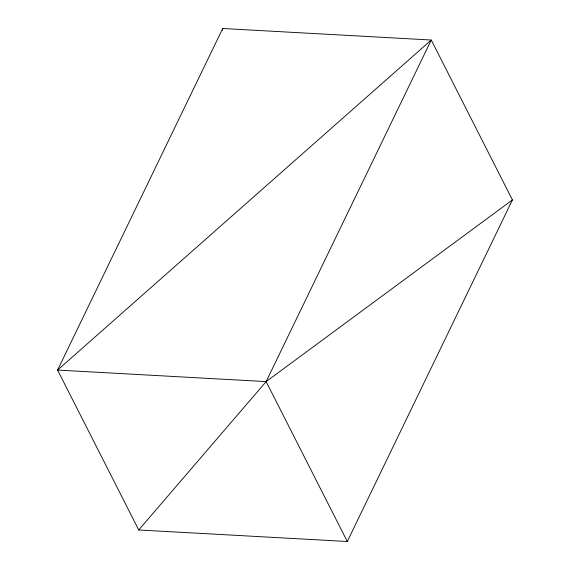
<?xml version="1.0" encoding="UTF-8"?>
<svg xmlns="http://www.w3.org/2000/svg" width="570" height="570" viewBox="0 0 570 570"><rect width="100%" height="100%" fill="white"/><g stroke="black" fill="none" stroke-linecap="round" stroke-linejoin="round"><path stroke-width="0.85" d="M222.414 30.26L222.706 28.5L431.262 40.028L512.416 199.928L347.294 541.5L138.738 529.972L57.584 370.072L222.706 28.5M138.738 529.972L266.14 381.601L431.262 40.028L57.584 370.072L266.14 381.601L512.416 199.928M266.14 381.601L347.294 541.5"/></g></svg>
